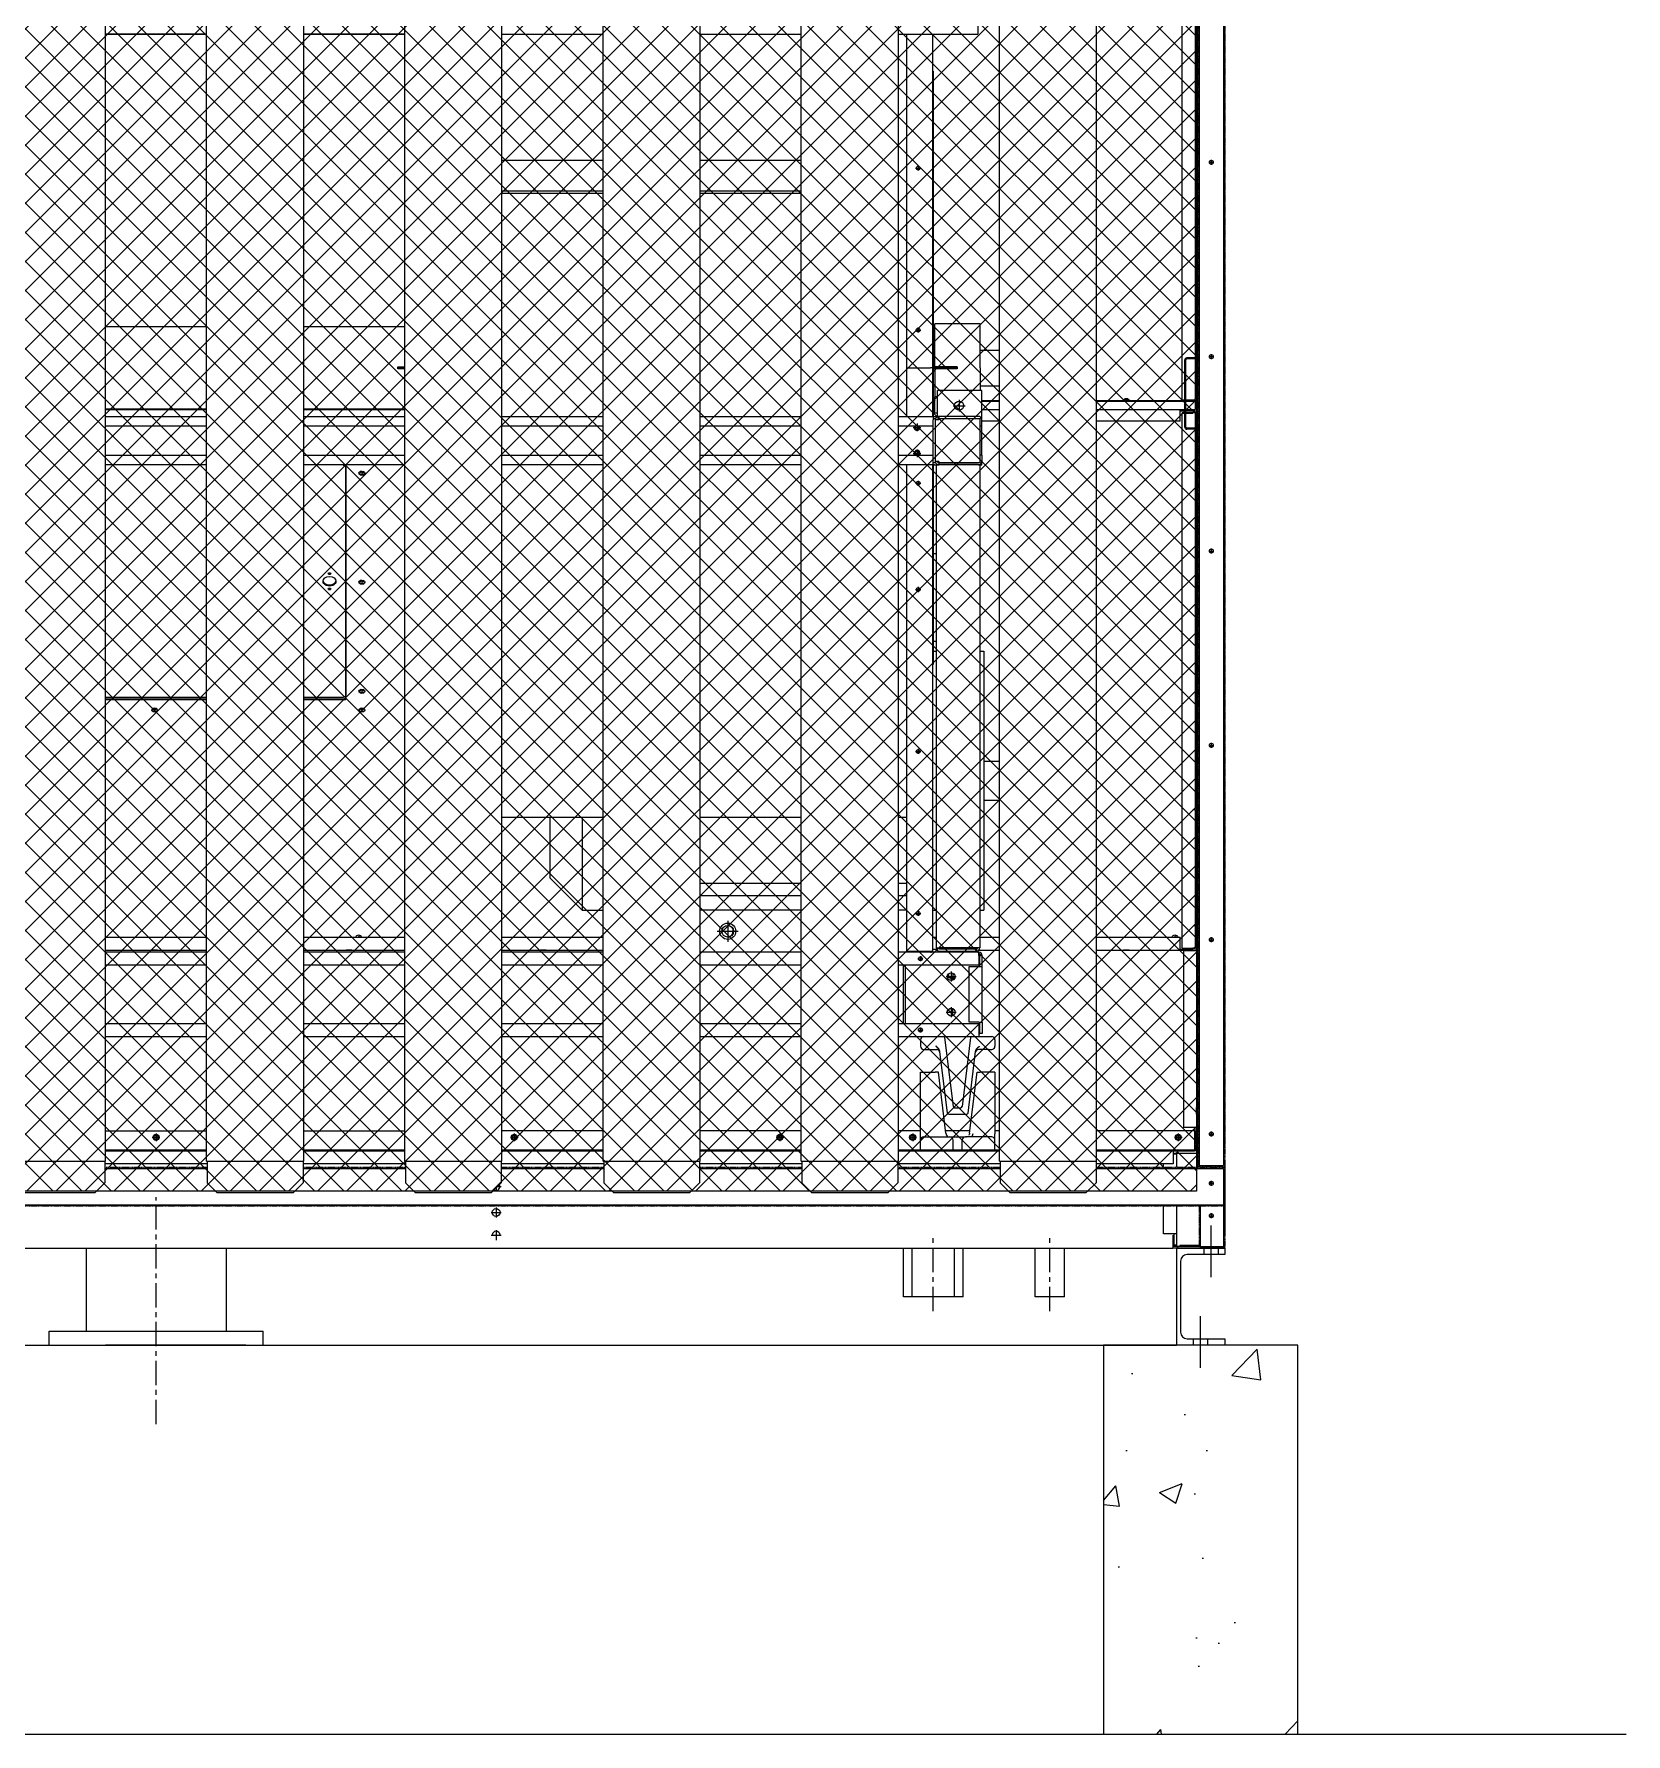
# Model space of a CAD drawing. Header units: millimetres. Extents: x -661384 to 33175, y -139129 to 24362.
# Drawn here: x 24593 to 27051, y 10400 to 13024 of the extents above; entities that cross this region are included whole.
import ezdxf

# ---------------------------------------------------------------- set-up
doc = ezdxf.new("R2010")
doc.units = ezdxf.units.MM
for name, pattern in [('CENTER', [2, 1.25, -0.25, 0.25, -0.25]), ('CENTERX2', [4, 2.5, -0.5, 0.5, -0.5]), ('HIDDEN', [0.375, 0.25, -0.125]), ('HIDDENX2', [0.75, 0.5, -0.25])]:
    doc.linetypes.add(name, pattern=pattern)
for name, color, linetype in [('center', 1, 'CENTER'), ('HIDD', 2, 'HIDDENX2'), ('냉각탑_기초', 23, 'Continuous')]:
    doc.layers.add(name, color=color, linetype=linetype)

# ---------------------------------------------------------------- blocks, each defined once
blk = doc.blocks.new('2')
at = {"lineweight": 5}
h = blk.add_hatch(dxfattribs=at)
h.set_pattern_fill('ANSI37', scale=10)
h.set_pattern_definition([(45, (-1343247.976, -477065.885), (-22.4506403, 22.4506403), []), (135, (-1343247.976, -477065.885), (-22.4506403, -22.4506403), [])])
h.paths.add_polyline_path([(23175.5, 13307.5), (23175.5, 11237.5), (26387.5, 11237.5), (26387.5, 13307.5)])
at = {"color": 7, "lineweight": 20, "ltscale": 0.280701}
for p, q in [((26389.5, 11304.6), (26389.5, 14346.4)), ((26431.5, 11304.6), (26431.5, 14346.4)), ((26365.3, 12458.1), (26365.3, 13219.4)), ((26385.3, 13220.9), (26385.3, 12523.5)), ((26387.9, 12742), (26387.9, 13119.6)), ((24703.5, 13023.5), (24859.5, 13023.5)), ((24859.5, 13023.2), (24703.5, 13023.2)), ((25009.5, 13023.5), (25165.5, 13023.5)), ((25165.5, 13023.2), (25009.5, 13023.2)), ((25315.5, 13023.5), (25471.5, 13023.5)), ((25621.5, 13023.5), (25777.5, 13023.5)), ((25927.5, 13023.5), (26050.3, 13023.5)), ((25940, 13023.5), (25940, 12433.3)), ((25980, 13023.5), (25980, 12508.1)), ((26050.3, 13038.5), (26050.3, 13023.5)), ((25980, 12966.1), (25981.2, 12966.1)), ((25981.2, 12966.1), (25981.2, 12964.5)), ((25981.2, 12964.5), (25981.2, 12509.7)), ((25471.5, 12828.1), (25315.5, 12828.1)), ((25777.5, 12828.1), (25621.5, 12828.1)), ((25954.1, 12816.5), (25961.9, 12816.5)), ((25958, 12820.4), (25958, 12812.6)), ((26406.6, 12825.5), (26414.4, 12825.5)), ((26410.5, 12829.4), (26410.5, 12821.6)), ((25315.5, 12781.3), (25471.5, 12781.3)), ((25621.5, 12781.3), (25777.5, 12781.3)), ((25315.5, 12778.1), (25471.5, 12778.1)), ((25621.5, 12778.1), (25777.5, 12778.1)), ((26387.5, 12647.4), (26387.5, 12740.4)), ((26389.5, 12740.4), (26387.5, 12740.4)), ((26389.5, 12647.4), (26387.5, 12647.4)), ((26387.9, 12561.9), (26387.9, 12645.8)), ((24859.5, 12571.6), (24703.5, 12571.6)), ((25165.5, 12571.6), (25009.5, 12571.6)), ((25958, 12570.4), (25958, 12562.6)), ((25983.7, 12509.7), (25983.7, 12576.3)), ((26053.7, 12576.3), (25983.7, 12576.3)), ((26053.7, 12508.1), (26053.7, 12576.3)), ((25954.1, 12566.5), (25961.9, 12566.5)), ((26387.9, 12525), (26387.9, 12561.9)), ((26387.9, 12561.9), (26389.5, 12561.9)), ((25981.2, 12535.6), (25983.7, 12535.6)), ((26053.7, 12535.6), (26083.5, 12535.6)), ((26369.5, 12416.6), (26369.5, 12520.4)), ((26371.1, 12416.6), (26371.1, 12520.4)), ((26386.4, 12523.5), (26372.6, 12523.5)), ((26386.4, 12521.9), (26372.6, 12521.9)), ((26385.3, 12521.9), (26385.3, 12460.5)), ((26387.9, 12414.7), (26387.9, 12522.3)), ((26406.6, 12525.5), (26414.4, 12525.5)), ((26410.5, 12529.4), (26410.5, 12521.6)), ((25155, 12509.7), (25165.5, 12509.7)), ((25155, 12506.5), (25155, 12509.7)), ((25155, 12508.1), (25165.5, 12508.1)), ((25165.5, 12508.1), (25155, 12508.1)), ((25165.5, 12506.5), (25155, 12506.5)), ((25940, 12508.1), (25977.2, 12508.1)), ((25980, 12508.1), (25977.2, 12508.1)), ((25980, 12508.1), (25980, 12433.3)), ((26018.4, 12509.7), (25981.2, 12509.7)), ((26018.4, 12508.1), (25981.2, 12508.1)), ((26018.4, 12506.5), (25981.2, 12506.5)), ((25981.2, 12506.5), (25981.2, 12433.3)), ((25983.7, 12506.5), (25983.7, 12463.3)), ((26018.4, 12509.7), (26018.4, 12506.5)), ((26053.7, 12508.1), (26053.7, 12473.3)), ((25981.2, 12480.6), (25983.7, 12480.6)), ((26056.2, 12473.3), (25987.7, 12473.3)), ((25987.7, 12432.9), (25987.7, 12473.3)), ((26053.7, 12480.6), (26083.5, 12480.6)), ((26056.2, 12428.1), (26056.2, 12473.3)), ((24859.5, 12444.6), (24703.5, 12444.6)), ((24859.5, 12443.4), (24703.5, 12443.4)), ((25165.5, 12444.6), (25009.5, 12444.6)), ((25165.5, 12443.4), (25009.5, 12443.4)), ((25981.2, 12458), (25983.7, 12458)), ((25981.2, 12456.6), (25983.7, 12456.6)), ((25983.7, 12443.4), (25981.2, 12443.4)), ((25987.7, 12463.3), (25983.7, 12463.3)), ((25983.7, 12438.3), (25983.7, 12463.3)), ((25987.7, 12438.3), (25983.7, 12438.3)), ((26012.1, 12449.8), (26030.3, 12449.8)), ((26021.2, 12458.9), (26021.2, 12440.7)), ((26056.2, 12458), (26083.5, 12458)), ((26056.2, 12456.6), (26083.5, 12456.6)), ((26083.5, 12443.4), (26056.2, 12443.4)), ((26233.5, 12458), (26369.5, 12458)), ((26233.5, 12456.6), (26369.5, 12456.6)), ((26369.5, 12443.4), (26233.5, 12443.4)), ((26362.2, 12425.9), (26362.2, 12442.6)), ((26362.2, 12442.6), (26369.5, 12442.6)), ((26369.5, 12441.5), (26362.2, 12441.5)), ((26369.5, 12458.1), (26365.3, 12458.1)), ((26365.3, 12439.3), (26369.5, 12439.3)), ((26365.3, 12439.3), (26365.3, 12438.2)), ((26365.3, 12438.2), (26369.5, 12438.2)), ((26365.3, 11826.1), (26365.3, 12438.2)), ((26381.8, 12458.1), (26371.1, 12458.1)), ((26371.1, 12458), (26385.3, 12458)), ((26371.1, 12456.6), (26385.3, 12456.6)), ((26385.3, 12443.4), (26371.1, 12443.4)), ((26371.1, 12442.6), (26382.2, 12442.6)), ((26382.2, 12441.5), (26371.1, 12441.5)), ((26371.1, 12439.3), (26382.2, 12439.3)), ((26371.1, 12438.2), (26382.2, 12438.2)), ((26382.2, 12443.4), (26382.2, 12442.6)), ((26382.2, 12441.5), (26382.2, 12442.6)), ((26383.3, 12458), (26383.3, 12458.3)), ((26383.7, 12440.4), (26383.7, 12443.4)), ((26385.3, 12458), (26385.3, 12460.5)), ((26385.3, 12456.6), (26385.3, 12458)), ((26385.3, 12456.6), (26385.3, 12444.5)), ((26385.3, 12440.4), (26385.3, 12444.5)), ((26385.3, 12440.4), (26385.3, 12415.1)), ((24703.5, 12433.3), (24859.5, 12433.3)), ((24859.5, 12418.3), (24703.5, 12418.3)), ((25009.5, 12433.3), (25165.5, 12433.3)), ((25165.5, 12418.3), (25009.5, 12418.3)), ((25315.5, 12433.3), (25471.5, 12433.3)), ((25471.5, 12418.3), (25315.5, 12418.3)), ((25621.5, 12433.3), (25777.5, 12433.3)), ((25777.5, 12418.3), (25621.5, 12418.3)), ((25927.5, 12433.3), (25981.3, 12433.3)), ((25981.3, 12418.3), (25927.5, 12418.3)), ((25950.4, 12416.2), (25962.1, 12416.2)), ((25956.2, 12422.1), (25956.2, 12410.4)), ((25981.3, 12433.3), (25983, 12433.3)), ((25981.3, 12433.3), (25981.3, 12428.1)), ((25981.3, 12430.1), (25984.5, 12430.1)), ((25981.3, 12373.3), (25981.3, 12428.1)), ((25983, 12433.3), (25987.7, 12433.3)), ((25984.5, 12361.5), (25984.5, 12430.1)), ((25989.7, 12428.1), (25984.5, 12428.1)), ((25987.7, 12433.3), (25989.2, 12433.3)), ((26051, 12433.3), (25989.7, 12433.3)), ((25989.7, 12433.3), (25989.7, 12428.1)), ((25989.7, 12430.1), (26053, 12430.1)), ((26053, 12430.1), (26053, 12361.5)), ((26056.2, 12418.3), (26053, 12418.3)), ((26056.2, 12373.3), (26056.2, 12428.1)), ((26083.5, 12425.9), (26056.2, 12425.9)), ((26362.2, 12425.9), (26233.5, 12425.9)), ((26386.4, 12415.1), (26372.6, 12415.1)), ((26386.4, 12413.5), (26372.6, 12413.5)), ((26385.3, 12413.5), (26385.3, 11828.3)), ((26387.9, 12412), (26387.9, 12412)), ((26387.9, 12412), (26387.9, 12375.1)), ((24703.5, 12373.3), (24859.5, 12373.3)), ((25009.5, 12373.3), (25165.5, 12373.3)), ((25315.5, 12373.3), (25471.5, 12373.3)), ((25621.5, 12373.3), (25777.5, 12373.3)), ((25927.5, 12373.3), (25981.3, 12373.3)), ((25950.4, 12376.2), (25962.1, 12376.2)), ((25956.2, 12382.1), (25956.2, 12370.4)), ((25981.3, 12358.3), (25981.3, 12373.3)), ((25984.5, 12361.5), (25981.3, 12361.5)), ((25989.7, 12363.5), (25984.5, 12363.5)), ((25989.7, 12363.5), (25989.7, 12358.3)), ((25989.7, 12361.5), (26051, 12361.5)), ((26053, 12361.5), (25989.7, 12361.5)), ((26056.2, 12373.3), (26053, 12373.3)), ((26056.2, 12373.3), (26056.2, 12363.5)), ((26056.2, 12358.3), (26056.2, 12363.5)), ((26387.9, 12312.7), (26387.9, 12375.1)), ((26387.9, 12375.1), (26389.5, 12375.1)), ((24859.5, 12358.3), (24703.5, 12358.3)), ((25165.5, 12358.3), (25009.5, 12358.3)), ((25070.8, 12358.3), (25070.8, 12357.2)), ((25074.3, 12358.3), (25074.3, 12002.7)), ((25074.3, 11996.3), (25074.3, 12358.3)), ((25471.5, 12358.3), (25315.5, 12358.3)), ((25777.5, 12358.3), (25621.5, 12358.3)), ((25981.3, 12358.3), (25927.5, 12358.3)), ((25940, 12358.3), (25940, 11607.7)), ((25958, 12334), (25958, 12326.2)), ((25980, 12358.3), (25980, 11608.9)), ((25981.2, 12358.3), (25981.5, 12358.3)), ((25981.2, 12358.3), (25981.2, 12255.3)), ((25983, 12358.3), (25981.3, 12358.3)), ((25981.5, 12358.3), (25983, 12358.3)), ((25983, 12358.3), (25987.7, 12358.3)), ((25983, 12358.3), (25983, 12358.3)), ((25983, 12358.3), (25986, 12358.3)), ((25986, 12358.3), (25986, 11612.8)), ((25987.7, 12358.3), (25987.7, 12358.7)), ((25989.7, 12358.3), (25987.7, 12358.3)), ((25987.7, 12358.3), (25989.2, 12358.3)), ((25989.2, 12358.3), (25989.7, 12358.3)), ((26051, 12358.3), (25989.7, 12358.3)), ((26056.2, 12358.3), (26051, 12358.3)), ((26051, 12358.3), (26056.2, 12358.3)), ((26053, 12358.3), (26053, 11612.8)), ((26056.2, 12358.3), (26053, 12358.3)), ((25954.1, 12330.1), (25961.9, 12330.1)), ((26387.5, 12218), (26387.5, 12311)), ((26389.5, 12311), (26387.5, 12311)), ((25981.2, 12255.3), (25981.2, 12050.1)), ((26410.5, 12229.4), (26410.5, 12221.6)), ((25986, 12221.1), (25981.2, 12221.1)), ((26389.5, 12218), (26387.5, 12218)), ((26387.9, 12085.7), (26387.9, 12216.4)), ((26406.6, 12225.5), (26414.4, 12225.5)), ((25954.1, 12166.1), (25961.9, 12166.1)), ((25958, 12170), (25958, 12162.2)), ((25981.2, 12086.1), (25986, 12086.1)), ((25981.2, 12071.1), (25986, 12071.1)), ((26053, 12071.1), (26059.5, 12071.1)), ((26059.5, 12071.1), (26059.5, 11671.1)), ((26387.5, 11985.7), (26387.5, 12085.7)), ((26389.5, 12085.7), (26387.5, 12085.7)), ((25980, 12050.1), (25981.2, 12050.1)), ((24859.5, 11999.2), (24703.5, 11999.2)), ((24703.5, 11997.4), (24859.5, 11997.4)), ((24703.5, 11996.3), (24859.5, 11996.3)), ((25070.8, 11999.2), (25009.5, 11999.2)), ((25009.5, 11997.4), (25074.3, 11997.4)), ((25009.5, 11996.3), (25074.3, 11996.3)), ((25070.8, 11999.2), (25070.8, 12000.3)), ((26389.5, 11985.7), (26387.5, 11985.7)), ((26387.9, 11445.9), (26387.9, 11985.7)), ((25954.1, 11916.1), (25961.9, 11916.1)), ((25958, 11920), (25958, 11912.2)), ((26406.6, 11925.5), (26414.4, 11925.5)), ((26410.5, 11929.4), (26410.5, 11921.6)), ((26059.5, 11901.1), (26083.5, 11901.1)), ((26059.5, 11841.1), (26083.5, 11841.1)), ((25315.5, 11814.6), (25471.5, 11814.6)), ((25389.5, 11814.6), (25389.5, 11721.1)), ((25439.5, 11814.6), (25439.5, 11671.1)), ((25621.5, 11814.6), (25777.5, 11814.6)), ((25927.5, 11814.6), (25940, 11814.6)), ((26365.3, 11612.6), (26365.3, 11826.4)), ((26383.7, 11826.4), (26383.7, 11826.4)), ((26385.3, 11826.4), (26385.3, 11828.3)), ((26385.3, 11826.4), (26385.3, 11612.6)), ((25389.5, 11721.1), (25439.5, 11671.1)), ((25777.5, 11712.4), (25621.5, 11712.4)), ((25940, 11712.4), (25927.5, 11712.4)), ((25777.5, 11693.1), (25621.5, 11693.1)), ((25940, 11693.1), (25927.5, 11693.1)), ((25439.5, 11671.1), (25471.5, 11671.1)), ((25777.5, 11671.1), (25621.5, 11671.1)), ((25664, 11654.9), (25664, 11622.4)), ((25940, 11671.1), (25927.5, 11671.1)), ((25954.1, 11666.1), (25961.9, 11666.1)), ((25958, 11670), (25958, 11662.2)), ((25980, 11671.1), (25986, 11671.1)), ((26053, 11671.1), (26059.5, 11671.1)), ((26389.5, 11654.3), (26389.5, 11654.3)), ((26389.5, 11654.3), (26389.5, 11654.3)), ((26389.5, 11654.3), (26389.5, 11654.3)), ((26389.5, 11654.3), (26389.5, 11654.3)), ((24703.5, 11629.5), (24859.5, 11629.5)), ((25009.5, 11629.5), (25165.5, 11629.5)), ((25315.5, 11629.5), (25471.5, 11629.5)), ((25647.8, 11638.6), (25680.3, 11638.6)), ((25980, 11629.5), (25986, 11629.5)), ((26053, 11629.5), (26083.5, 11629.5)), ((26233.5, 11629.5), (26362.2, 11629.5)), ((26362.2, 11609.5), (26362.2, 11629.5)), ((26385.5, 11649.5), (26385.3, 11649.5)), ((26385.5, 11646.1), (26385.5, 11649.5)), ((26385.5, 11646.1), (26387.5, 11646.1)), ((26385.5, 11646.1), (26385.5, 11614.5)), ((26387.5, 11646.1), (26387.5, 11609.1)), ((26389.5, 11646.1), (26389.5, 11646.1)), ((26389.5, 11646.1), (26389.5, 11646.1)), ((26406.6, 11625.5), (26414.4, 11625.5)), ((26410.5, 11629.4), (26410.5, 11621.6)), ((24703.5, 11609.5), (24859.5, 11609.5)), ((24859.5, 11606.1), (24703.5, 11606.1)), ((25009.5, 11609.5), (25165.5, 11609.5)), ((25165.5, 11606.1), (25009.5, 11606.1)), ((25315.5, 11609.5), (25471.5, 11609.5)), ((25471.5, 11606.1), (25315.5, 11606.1)), ((25777.5, 11606.1), (25621.5, 11606.1)), ((26051.8, 11606.1), (25927.5, 11606.1)), ((25940, 11607.7), (25977.2, 11607.7)), ((25940, 11607.7), (25940, 11606.1)), ((25977.2, 11606.1), (25940, 11606.1)), ((25961.4, 11600), (25961.4, 11592.2)), ((25977.2, 11607.7), (25980, 11607.7)), ((25979.4, 11607.2), (25979.7, 11607.1)), ((25986.6, 11610.6), (25980, 11610.6)), ((25980, 11608.9), (25980, 11607.7)), ((25986, 11612.8), (25990.7, 11612.8)), ((26048.3, 11612.8), (25990.7, 11612.8)), ((25990.7, 11611.3), (26048.3, 11611.3)), ((25990.7, 11608.1), (26048.3, 11608.1)), ((26024, 11608.1), (26024, 11606.1)), ((26053, 11612.8), (26048.3, 11612.8)), ((26048.3, 11608.1), (26048.3, 11611.3)), ((26051.7, 11609.5), (26083.5, 11609.5)), ((26051.8, 11601.4), (26051.8, 11606.1)), ((26051.8, 11601.4), (26056.5, 11601.4)), ((26051.8, 11601.4), (26051.8, 11586.1)), ((26053.3, 11584.1), (26053.3, 11601.4)), ((26056.5, 11498.1), (26056.5, 11601.4)), ((26233.5, 11609.5), (26382.2, 11609.5)), ((26362.2, 11611.1), (26382.2, 11611.1)), ((26382.2, 11609.5), (26362.2, 11609.5)), ((26365.3, 11612.6), (26382.2, 11612.6)), ((26365.3, 11612.6), (26382.2, 11612.6)), ((26367.5, 11609.1), (26367.5, 11335.9)), ((26367.5, 11609.1), (26384.1, 11609.1)), ((26382.2, 11612.6), (26382.2, 11611.1)), ((26382.2, 11611.1), (26382.2, 11609.5)), ((26382.2, 11609.5), (26382.2, 11609.5)), ((26383.7, 11612.6), (26383.7, 11612.6)), ((26384.1, 11609.1), (26387.5, 11609.1)), ((26385.5, 11614.5), (26385.3, 11614.5)), ((26385.3, 11612.6), (26385.3, 11612.6)), ((26385.5, 11609.1), (26385.5, 11614.5)), ((26387.5, 11609.1), (26387.5, 11313.9)), ((24859.5, 11586.1), (24703.5, 11586.1)), ((25165.5, 11586.1), (25009.5, 11586.1)), ((25471.5, 11586.1), (25315.5, 11586.1)), ((25777.5, 11586.1), (25621.5, 11586.1)), ((26051.8, 11586.1), (25927.5, 11586.1)), ((25934.8, 11586.1), (25934.8, 11496.1)), ((25938, 11586.1), (25938, 11496.1)), ((25957.5, 11596.1), (25965.3, 11596.1)), ((26005.2, 11566.7), (26005.2, 11573.2)), ((26009, 11576.4), (26009, 11560.8)), ((26012.1, 11566.7), (26012.1, 11573.8)), ((26036.5, 11498.1), (26036.5, 11584.1)), ((26036.5, 11584.1), (26051.8, 11584.1)), ((26051.8, 11584.1), (26056.5, 11584.1)), ((26001.2, 11568.6), (26016.8, 11568.6)), ((26014.7, 11566.7), (26005.2, 11566.7)), ((26007.8, 11565.9), (26007.8, 11566.7)), ((26007.8, 11565.9), (26014.4, 11565.9)), ((26011, 11565.3), (26011, 11563)), ((26009, 11521.4), (26009, 11505.8)), ((24703.5, 11496.1), (24859.5, 11496.1)), ((25009.5, 11496.1), (25165.5, 11496.1)), ((25315.5, 11496.1), (25471.5, 11496.1)), ((25621.5, 11496.1), (25777.5, 11496.1)), ((25927.5, 11496.1), (26051.8, 11496.1)), ((26001.2, 11513.6), (26016.8, 11513.6)), ((26011, 11519.3), (26011, 11508)), ((26051.8, 11498.1), (26036.5, 11498.1)), ((26051.8, 11498.1), (26056.5, 11498.1)), ((26051.8, 11496.1), (26051.8, 11476.1)), ((26053.3, 11480.8), (26053.3, 11498.1)), ((26056.5, 11498.1), (26056.5, 11480.8)), ((24703.5, 11476.1), (24859.5, 11476.1)), ((25009.5, 11476.1), (25165.5, 11476.1)), ((25315.5, 11476.1), (25471.5, 11476.1)), ((25621.5, 11476.1), (25777.5, 11476.1)), ((25927.5, 11476.1), (26051.8, 11476.1)), ((25957.5, 11486.1), (25965.3, 11486.1)), ((25961.4, 11490), (25961.4, 11482.2)), ((25961.5, 11471.1), (25961.5, 11461.1)), ((26012.3, 11367.9), (25999.2, 11474.4)), ((26038.8, 11474.4), (26025.7, 11367.9)), ((26051.8, 11480.8), (26053.3, 11480.8)), ((26051.8, 11476.1), (26066.5, 11476.1)), ((26056.5, 11480.8), (26053.3, 11480.8)), ((26066.5, 11476.1), (26071.5, 11476.1)), ((26076.5, 11471.1), (26076.5, 11461.1)), ((25966.5, 11456.1), (25971.5, 11456.1)), ((25971.5, 11456.1), (25986.6, 11456.1)), ((26003.1, 11357.9), (25991.4, 11453.1)), ((26034.9, 11357.9), (26046.6, 11453.1)), ((26066.5, 11456.1), (26051.4, 11456.1)), ((26066.5, 11456.1), (26071.5, 11456.1)), ((26389.5, 11445.9), (26387.9, 11445.9)), ((26388.5, 11445.9), (26388.5, 11409.5)), ((25961.5, 11301.1), (25961.5, 11421.1)), ((25961.5, 11421.1), (25966.5, 11421.1)), ((25966.5, 11421.1), (25984.2, 11421.1)), ((25989.2, 11421.1), (25984.2, 11421.1)), ((26000.8, 11326.7), (25989.2, 11421.1)), ((26037.2, 11326.7), (26048.8, 11421.1)), ((26048.8, 11421.1), (26053.8, 11421.1)), ((26076.5, 11421.1), (26053.8, 11421.1)), ((26076.5, 11421.1), (26076.5, 11326.1)), ((26388.5, 11409.5), (26387.5, 11409.5)), ((26387.5, 11403), (26387.7, 11402.5)), ((26387.7, 11409), (26387.7, 11402.5)), ((26388.5, 11404), (26387.7, 11402.5)), ((26388.5, 11404), (26388.5, 11409)), ((26388.5, 11404), (26389.2, 11402.5)), ((26389.2, 11409.1), (26389.2, 11402.5)), ((26389.5, 11403.1), (26389.2, 11402.5)), ((26014.3, 11366.1), (26023.7, 11366.1)), ((26387.5, 11366.1), (26387.7, 11366.5)), ((26387.7, 11356.5), (26387.7, 11366.5)), ((26388.5, 11365), (26387.7, 11366.5)), ((26388.5, 11365), (26389.2, 11366.5)), ((26388.5, 11365), (26388.5, 11358)), ((26389.2, 11356.5), (26389.2, 11366.5)), ((26389.5, 11366), (26389.2, 11366.5)), ((26005.1, 11356.1), (26033, 11356.1)), ((26387.5, 11335.9), (26367.5, 11335.9)), ((26385.5, 11330.5), (26385.5, 11335.9)), ((26387.5, 11357), (26387.7, 11356.5)), ((26388.5, 11358), (26387.7, 11356.5)), ((26388.5, 11358), (26389.2, 11356.5)), ((26389.5, 11357.1), (26389.2, 11356.5)), ((24703.5, 11330.5), (24859.5, 11330.5)), ((24775.7, 11320.5), (24787.4, 11320.5)), ((24781.5, 11326.4), (24781.5, 11314.7)), ((25009.5, 11330.5), (25165.5, 11330.5)), ((25309.5, 11330.5), (25309.5, 11330.5)), ((25309.5, 11330.5), (25309.5, 11330.5)), ((25471.5, 11330.5), (25315.5, 11330.5)), ((25328.7, 11320.5), (25340.4, 11320.5)), ((25334.5, 11326.4), (25334.5, 11314.7)), ((25777.5, 11330.5), (25621.5, 11330.5)), ((25738.7, 11320.5), (25750.4, 11320.5)), ((25744.5, 11326.4), (25744.5, 11314.7)), ((25961.5, 11330.5), (25927.5, 11330.5)), ((25943.7, 11320.5), (25955.4, 11320.5)), ((25949.5, 11326.4), (25949.5, 11314.7)), ((25966.5, 11321.1), (25971.5, 11321.1)), ((25971.5, 11321.1), (26007, 11321.1)), ((26037.7, 11330.5), (26000.4, 11330.5)), ((26000.8, 11326.7), (26001, 11325.5)), ((26007, 11321.1), (26031, 11321.1)), ((26012, 11301.1), (26012, 11316.1)), ((26026, 11301.1), (26026, 11316.1)), ((26071.5, 11321.1), (26031, 11321.1)), ((26032, 11321.1), (26032, 11321.1)), ((26035.3, 11322.3), (26035.3, 11322.3)), ((26037.2, 11326.7), (26037, 11325.5)), ((26042.2, 11326.1), (26040.9, 11321.1)), ((26083.5, 11330.5), (26076.5, 11330.5)), ((26076.5, 11316.1), (26076.5, 11326.1)), ((26076.5, 11301.1), (26076.5, 11316.1)), ((26384.5, 11330.5), (26233.5, 11330.5)), ((26353.7, 11320.5), (26365.4, 11320.5)), ((26359.5, 11326.4), (26359.5, 11314.7)), ((26385.5, 11330.5), (26384.5, 11330.5)), ((26384.5, 11330.5), (26384.5, 11299.5)), ((26384.5, 11310.5), (26385.5, 11310.5)), ((26385.5, 11330.5), (26385.5, 11313.9)), ((26387.5, 11313.9), (26385.5, 11313.9)), ((26385.5, 11313.9), (26385.5, 11310.5)), ((26406.6, 11325.5), (26414.4, 11325.5)), ((26410.5, 11329.4), (26410.5, 11321.6)), ((24703.5, 11301.1), (24859.5, 11301.1)), ((24703.5, 11299.5), (24859.5, 11299.5)), ((25009.5, 11301.1), (25165.5, 11301.1)), ((25009.5, 11299.5), (25165.5, 11299.5)), ((25315.5, 11301.1), (25471.5, 11301.1)), ((25315.5, 11299.5), (25471.5, 11299.5)), ((25621.5, 11301.1), (25777.5, 11301.1)), ((25621.5, 11299.5), (25777.5, 11299.5)), ((25927.5, 11301.1), (26083.5, 11301.1)), ((25927.5, 11299.5), (26083.5, 11299.5)), ((25927.5, 11299.5), (26083.5, 11299.5)), ((26233.5, 11301.1), (26384.5, 11301.1)), ((26233.5, 11299.5), (26384.5, 11299.5)), ((26351.8, 11299.5), (26351.8, 11294.3)), ((26351.8, 11296.3), (26353.3, 11296.3)), ((26356.5, 11294.3), (26351.8, 11294.3)), ((26351.8, 11294.3), (26351.8, 11279.5)), ((26353.3, 11294.3), (26353.3, 11296.3)), ((26353.3, 11296.3), (26356.5, 11296.3)), ((26356.5, 11296.3), (26356.5, 11294.4)), ((26356.5, 11294.3), (26356.5, 11274.5)), ((26357.2, 11296.3), (26361.7, 11296.3)), ((26357.4, 11297.3), (26358.8, 11296.3)), ((26391.5, 11299.5), (26361.7, 11299.5)), ((26361.7, 11296.3), (26391.5, 11296.3)), ((26361.7, 11295.4), (26361.7, 11296.3)), ((26391.5, 11295.4), (26361.7, 11295.4)), ((26385.5, 11309.5), (26384.5, 11309.5)), ((26385.5, 11299.5), (26385.5, 11309.5)), ((26385.5, 11295.4), (26385.5, 11296.3)), ((26387.5, 11299.5), (26387.5, 11306.1)), ((26387.5, 11295.4), (26387.5, 11296.3)), ((26389.5, 11304.6), (26389.5, 11299.5)), ((26389.5, 11296.3), (26389.5, 11295.4)), ((24860.5, 11279.5), (24702.5, 11279.5)), ((25166.5, 11279.5), (25008.5, 11279.5)), ((25472.5, 11279.5), (25314.5, 11279.5)), ((25778.5, 11279.5), (25620.5, 11279.5)), ((26084.5, 11279.5), (25926.5, 11279.5)), ((26351.8, 11279.5), (26232.5, 11279.5)), ((26336.5, 11274.5), (26336.5, 11279.5)), ((26431.5, 11276.3), (26431.5, 11172.7)), ((25306.5, 11242.5), (25306.5, 11236.7)), ((25308.5, 11244.5), (25314.3, 11244.5)), ((26406.6, 11249.5), (26414.4, 11249.5)), ((26407.9, 11248), (26411.1, 11252.5)), ((26410.5, 11253.4), (26410.5, 11245.6)), ((25306.5, 11212.3), (25306.5, 11196.7)), ((26336.5, 11171.5), (26336.5, 11214.5)), ((26356.5, 11214.5), (26356.5, 11154.7)), ((25298.7, 11204.5), (25314.3, 11204.5)), ((26406.6, 11199.5), (26414.4, 11199.5)), ((26410.5, 11203.4), (26410.5, 11195.6)), ((25298.7, 11169.5), (25314.3, 11169.5)), ((25306.5, 11177.3), (25306.5, 11161.7)), ((26356.5, 11171.5), (26336.5, 11171.5)), ((26351.3, 11169.5), (26351.3, 11154.7)), ((26351.3, 11154.7), (26351.3, 11149.5)), ((26351.3, 11154.7), (26353.3, 11154.7)), ((26351.3, 11152.7), (26356.5, 11152.7)), ((26353.3, 11152.7), (26353.3, 11171.5)), ((26356.5, 11154.2), (26353.3, 11154.2)), ((26356.5, 11154.6), (26356.5, 11152.7)), ((26357.2, 11152.7), (26361.7, 11152.7)), ((26357.4, 11151.8), (26358.8, 11152.7)), ((26391.5, 11153.6), (26361.7, 11153.6)), ((26361.7, 11153.6), (26361.7, 11152.7)), ((26361.7, 11153.6), (26391.5, 11153.6)), ((26361.7, 11152.7), (26391.5, 11152.7)), ((26387.5, 11152.9), (26384.1, 11152.9)), ((26385.5, 11152.7), (26385.5, 11152.9)), ((26387.5, 11153.6), (26387.5, 11152.7)), ((26389.5, 11153.6), (26389.5, 11152.9)), ((26389.5, 11152.9), (26389.5, 11152.9)), ((26361.7, 11149.5), (26351.3, 11149.5)), ((26426.3, 11149.5), (26361.7, 11149.5))]:
    blk.add_line(p, q, dxfattribs=at)
at = {"lineweight": 20}
for p, q in [((26387.5, 13307.5), (26387.5, 11237.5)), ((24703.5, 11283.5), (24703.5, 13266.5)), ((24859.5, 11283.5), (24859.5, 13266.5)), ((25009.5, 11283.5), (25009.5, 13266.5)), ((25165.5, 11283.5), (25165.5, 13266.5)), ((25315.5, 11283.5), (25315.5, 13266.5)), ((25471.5, 11283.5), (25471.5, 13266.5)), ((25621.5, 11283.5), (25621.5, 13266.5)), ((25777.5, 11283.5), (25777.5, 13266.5)), ((25927.5, 11283.5), (25927.5, 13266.5)), ((26083.5, 11283.5), (26083.5, 13266.5)), ((26233.5, 11283.5), (26233.5, 13266.5)), ((26389.5, 11274.5), (26389.5, 13269.5)), ((24553.5, 11283.5), (24703.5, 11283.5)), ((24702.5, 11283.5), (24702.5, 11250.5)), ((24859.5, 11283.5), (25009.5, 11283.5)), ((24860.5, 11283.5), (24860.5, 11250.5)), ((25008.5, 11283.5), (25008.5, 11250.5)), ((25165.5, 11283.5), (25315.5, 11283.5)), ((25166.5, 11283.5), (25166.5, 11250.5)), ((25314.5, 11283.5), (25314.5, 11250.5)), ((25471.5, 11283.5), (25621.5, 11283.5)), ((25472.5, 11283.5), (25472.5, 11250.5)), ((25620.5, 11283.5), (25620.5, 11250.5)), ((25777.5, 11283.5), (25927.5, 11283.5)), ((25778.5, 11283.5), (25778.5, 11250.5)), ((25926.5, 11283.5), (25926.5, 11250.5)), ((26083.5, 11283.5), (26233.5, 11283.5)), ((26084.5, 11283.5), (26084.5, 11250.5)), ((26232.5, 11283.5), (26232.5, 11250.5)), ((26387.5, 11237.5), (23175.5, 11237.5)), ((24569.5, 11235.5), (24687.5, 11235.5)), ((24702.5, 11250.5), (24687.5, 11235.5)), ((24860.5, 11250.5), (24875.5, 11235.5)), ((24875.5, 11235.5), (24993.5, 11235.5)), ((25008.5, 11250.5), (24993.5, 11235.5)), ((25166.5, 11250.5), (25181.5, 11235.5)), ((25181.5, 11235.5), (25299.5, 11235.5)), ((25314.5, 11250.5), (25299.5, 11235.5)), ((25472.5, 11250.5), (25487.5, 11235.5)), ((25487.5, 11235.5), (25605.5, 11235.5)), ((25620.5, 11250.5), (25605.5, 11235.5)), ((25778.5, 11250.5), (25793.5, 11235.5)), ((25793.5, 11235.5), (25911.5, 11235.5)), ((25926.5, 11250.5), (25911.5, 11235.5)), ((26084.5, 11250.5), (26099.5, 11235.5)), ((26099.5, 11235.5), (26217.5, 11235.5)), ((26232.5, 11250.5), (26217.5, 11235.5))]:
    blk.add_line(p, q, dxfattribs=at)
at = {"color": 1, "linetype": 'CENTERX2', "ltscale": 50}
for p, q in [((26410.5, 11104.5), (26410.5, 11184.5)), ((26394, 10964.5), (26394, 11044.5))]:
    blk.add_line(p, q, dxfattribs=at)
at = {"lineweight": 5}
for p, q in [((23206.5, 11149.5), (26351.3, 11149.5)), ((25935.3, 11074.5), (25935.3, 11149.5)), ((25948.8, 11074.5), (25948.8, 11149.5)), ((26013.8, 11074.5), (26013.8, 11149.5)), ((26027.3, 11074.5), (26027.3, 11149.5)), ((26138.8, 11074.5), (26138.8, 11149.5)), ((26183.8, 11074.5), (26183.8, 11149.5)), ((23206.5, 10999.5), (26356.5, 10999.5))]:
    blk.add_line(p, q, dxfattribs=at)
at = {"color": 7, "lineweight": 20}
for p, q in [((24673.6, 11149.5), (24673.6, 11021.5)), ((24889.9, 11149.5), (24889.9, 11021.5)), ((26027.3, 11074.5), (25935.3, 11074.5)), ((26183.8, 11074.5), (26138.8, 11074.5)), ((24616.8, 11021.5), (24946.8, 11021.5)), ((24616.8, 10999.5), (24616.8, 11021.5)), ((24946.8, 10999.5), (24946.8, 11021.5)), ((24616.8, 10999.5), (24946.8, 10999.5)), ((24919.9, 10999.5), (24703.6, 10999.5))]:
    blk.add_line(p, q, dxfattribs=at)
at = {"color": 7, "lineweight": 25, "ltscale": 0.125}
for p, q in [((26356.5, 11149.5), (26431.5, 11149.5)), ((26431.5, 10999.5), (26356.5, 10999.5))]:
    blk.add_line(p, q, dxfattribs=at)
at = {"ltscale": 25}
blk.add_line((26356.5, 11149.5), (26356.5, 10999.5), dxfattribs=at)
at = {"color": 7, "lineweight": 25, "ltscale": 0.091667}
blk.add_line((26363, 11129.5), (26363, 11019.5), dxfattribs=at)
at = {"color": 7, "lineweight": 25, "ltscale": 0.05125}
for p, q in [((26431.5, 11139.5), (26373, 11139.5)), ((26373, 11009.5), (26431.5, 11009.5))]:
    blk.add_line(p, q, dxfattribs=at)
for p, q in [((26399.5, 11139.5), (26399.5, 11149.5)), ((26421.5, 11139.5), (26421.5, 11149.5)), ((26383, 10999.5), (26383, 11009.5)), ((26405, 10999.5), (26405, 11009.5))]:
    blk.add_line(p, q)
at = {"color": 7, "lineweight": 25, "ltscale": 0.008333}
blk.add_line((26431.5, 11149.5), (26431.5, 11139.5), dxfattribs=at)
at = {"color": 7, "lineweight": 15, "ltscale": 0.0625}
blk.add_line((26431.5, 11009.5), (26431.5, 10999.5), dxfattribs=at)
at = {"color": 7, "lineweight": 20, "ltscale": 0.280701}
for centre, radius in [((25958, 12816.5), 3), ((26410.5, 12825.5), 3), ((25958, 12566.5), 3), ((26410.5, 12525.5), 3), ((26021.2, 12449.8), 7), ((25958, 12330.1), 3), ((26410.5, 12225.5), 3), ((25958, 12166.1), 3), ((25958, 11916.1), 3), ((26410.5, 11925.5), 3), ((25664, 11638.6), 12.5), ((25958, 11666.1), 3), ((25664, 11638.6), 9), ((26410.5, 11625.5), 3), ((25961.4, 11596.1), 3), ((26009, 11568.6), 6), ((26009, 11513.6), 6), ((25961.4, 11486.1), 3), ((24781.5, 11320.5), 4.5), ((24781.5, 11320.5), 3), ((25334.5, 11320.5), 4.5), ((25334.5, 11320.5), 3), ((25744.5, 11320.5), 4.5), ((25744.5, 11320.5), 3), ((25949.5, 11320.5), 4.5), ((25949.5, 11320.5), 3), ((26359.5, 11320.5), 4.5), ((26359.5, 11320.5), 3), ((26410.5, 11325.5), 3), ((26410.5, 11249.5), 3), ((25306.5, 11204.5), 6), ((26410.5, 11199.5), 3)]:
    blk.add_circle(centre, radius, dxfattribs=at)
at = {"color": 7, "lineweight": 20}
for centre in [(26410.5, 12825.5), (26410.5, 12525.5), (26410.5, 12225.5), (26410.5, 11925.5), (26410.5, 11625.5), (26410.5, 11325.5), (26410.5, 11249.5), (26410.5, 11199.5)]:
    blk.add_circle(centre, 3, dxfattribs=at)
at = {"color": 7, "lineweight": 20, "ltscale": 0.280701}
for centre, radius, start, end in [((25985.2, 13028.7), 5.2, 269.7849, 270), ((26049.8, 13028.7), 5.2, 270, 270.214), ((26392.6, 12978.6), 3.1, 180, 180.5315), ((26391, 12740.4), 3.5, 115.3741, 180), ((26391, 12647.4), 3.5, 180, 244.6259), ((26372.6, 12520.4), 3.1, 90, 180), ((26372.6, 12520.4), 1.5, 90, 180), ((26386.4, 12525), 1.5, 270, 0), ((26386.4, 12525), 3.1, 270, 0), ((25981.2, 12510.9), 1.2, 180, 270), ((25981.2, 12510.9), 2.8, 244.624, 270), ((25981.2, 12505.3), 2.8, 90, 115.376), ((25981.2, 12505.3), 1.2, 90, 180), ((25956.2, 12416.2), 4.5, 152.1808, 27.8192), ((25956.2, 12416.2), 4.5, 152.1815, 27.8185), ((25956.2, 12416.2), 3, 135.5708, 44.4292), ((25989.7, 12428.1), 5.2, 90, 180), ((25989.7, 12428.1), 2, 90, 180), ((26051, 12428.1), 5.2, 0, 90), ((26372.6, 12416.6), 3.1, 180, 270), ((26372.6, 12416.6), 1.5, 180, 270), ((26386.4, 12412), 3.1, 0, 90), ((26386.4, 12412), 1.5, 0, 90), ((25956.2, 12376.2), 4.5, 319.8772, 220.1227), ((25956.2, 12376.2), 4.5, 319.8764, 220.1235), ((25956.2, 12376.2), 3, 284.8411, 255.1589), ((25989.7, 12363.5), 5.2, 180, 270), ((25989.7, 12363.5), 2, 180, 270), ((26051, 12363.5), 5.2, 270, 0), ((26391, 12311), 3.5, 115.3741, 180), ((26391, 12218), 3.5, 180, 244.6259), ((26392.6, 12008.4), 3.1, 179.4684, 180), ((25096.5, 11628.5), 3, 62.3709, 159.7606), ((26356.5, 11628.5), 3, 62.3709, 159.7606), ((25977.2, 11608.9), 2.8, 270, 334.6203), ((25973.7, 11609), 6.36, 342.8204, 348.4673), ((25990.7, 11612.8), 4.7, 180, 270), ((25990.7, 11612.8), 1.5, 180, 270), ((26048.3, 11612.8), 4.7, 270, 0), ((26048.3, 11612.8), 1.5, 270, 0), ((26051.8, 11601.4), 4.7, 0, 90), ((26051.8, 11601.4), 1.5, 0, 90), ((26010.4, 11565.3), 0.6, 0, 90), ((25165.7, 11480.8), 4.7, 269.7193, 270), ((25966.5, 11471.1), 5, 90, 180), ((25966.2, 11480.8), 4.7, 269.7229, 270), ((25997.2, 11474.1), 2, 7, 90), ((26040.8, 11474.1), 2, 90, 173), ((26051.8, 11480.8), 1.5, 270, 0), ((26071.5, 11471.1), 5, 0, 90), ((25966.5, 11461.1), 5, 180, 270), ((25986.6, 11451.1), 5, 7, 90), ((26051.4, 11451.1), 5, 90, 173), ((26071.5, 11461.1), 5, 270, 0), ((26014.3, 11368.1), 2, 187, 270), ((26023.7, 11368.1), 2, 270, 353), ((26005.1, 11358.1), 2, 187, 270), ((26033, 11358.1), 2, 270, 353), ((25966.5, 11316.1), 5, 90, 180), ((26005.9, 11326.1), 5, 187.0004, 269.8075), ((26005.9, 11326.1), 4.97, 189.5501, 207.8016), ((26006, 11326.1), 5.08, 198.4501, 207.4918), ((26007, 11316.1), 5, 360, 90), ((26031, 11316.1), 5, 90, 180), ((26032.1, 11326.3), 5.19, 270.3847, 273.9534), ((26032.1, 11326.1), 4.97, 332.1921, 350.4624), ((26071.5, 11316.1), 5, 0, 90), ((26410.5, 11326.5), 3, 189.6002, 350.4148), ((26361.7, 11294.3), 5.2, 90, 180), ((25306.5, 11244.5), 6, 238.6261, 31.3739), ((25306.5, 11169.5), 6, 0, 180), ((26361.7, 11154.7), 5.2, 180, 270), ((26392.9, 11152.9), 3.4, 180, 183.3723), ((26390.5, 11152.9), 0.955, 180.0657, 192.1536), ((26392.9, 11152.9), 3.4, 269.0724, 270)]:
    blk.add_arc(centre, radius, start, end, dxfattribs=at)
at = {"color": 7, "lineweight": 25}
for centre, start, end in [((26373, 11129.5), 90, 180), ((26373, 11019.5), 180, 270)]:
    blk.add_arc(centre, 10, start, end, dxfattribs=at)
at = {"color": 7, "lineweight": 20, "ltscale": 0.280701, "extrusion": (0, 0, -1)}
for centre, major_axis, ratio, start_param, end_param in [((25979.3, 12457.8), (4.5, 0), 0.681998, 5.162778, 6.14107), ((25979.3, 12456.3), (4.5, 0), 0.681998, 5.162778, 5.708154), ((26279.3, 12457.8), (-4.5, 0), 0.681998, 0.067303, 1.570796), ((26279.3, 12456.3), (-4.5, 0), 0.681998, 0.575031, 1.570796), ((26279.3, 12457.8), (4.5, 0), 0.681998, 4.712389, 6.215882), ((26279.3, 12456.3), (4.5, 0), 0.681998, 4.712389, 5.708154), ((26381.8, 12460.5), (3.5, 0), 0.681998, 6.283185, 7.853982), ((26382.2, 12440.4), (3.1, 0), 0.681998, 0, 1.570796), ((26382.2, 12440.4), (1.5, 0), 0.681998, 0, 1.570796), ((25070.8, 12359.6), (3.5, 0), 0.681998, 0.579907, 1.570796), ((25099.3, 12345.6), (4.5, 0), 0.731354, 3.141564, 4.212389), ((25099.3, 12346.7), (4.5, 0), 0.731354, 0.166549, 2.975043), ((25099.3, 12345.6), (4.5, 0), 0.731354, 6.283156, 9.424749), ((25099.3, 12348), (3, 0), 0.731354, 2.641593, 3.141564), ((25099.3, 12348), (3, 0), 0.731354, 0.000984, 2.641593), ((25099.3, 12349.4), (3, 0), 0.731354, 0.536691, 2.604902), ((25099.3, 12345.6), (4.5, 0), 0.731354, 4.212389, 6.283156), ((25049.3, 12178.8), (10, 0), 0.731354, 3.141593, 6.283185), ((25049.3, 12180.1), (10, 0), 0.731354, 0.093387, 3.048205), ((25049.3, 12178.8), (10, 0), 0.731354, 0, 3.141593), ((25049.3, 12190.6), (2, 0), 0.731354, 3.141593, 6.283185), ((25049.3, 12190.6), (2, 0), 0.731354, 0, 3.141593), ((25049.3, 12192), (2, 0), 0.731354, 0.485056, 2.656537), ((25099.3, 12177.4), (4.5, 0), 0.731354, 3.141564, 4.212389), ((25099.3, 12178.4), (4.5, 0), 0.731354, 0.166549, 2.975043), ((25099.3, 12177.4), (4.5, 0), 0.731354, 6.283156, 9.424749), ((25099.3, 12179.8), (3, 0), 0.731354, 0.000984, 3.141564), ((25099.3, 12181.2), (3, 0), 0.731354, 0.536691, 2.604902), ((25099.3, 12177.4), (4.5, 0), 0.731354, 4.212389, 6.283156), ((25049.3, 12166.9), (2, 0), 0.731354, 3.141593, 6.283185), ((25049.3, 12166.9), (2, 0), 0.731354, 0, 3.141593), ((25049.3, 12168.3), (2, 0), 0.731354, 0.485056, 2.656537), ((25070.8, 12002.7), (3.5, 0), 0.681998, 6.283185, 7.853982), ((25099.3, 12009.1), (4.5, 0), 0.731354, 3.141564, 4.212389), ((25099.3, 12010.2), (4.5, 0), 0.731354, 0.166549, 2.975043), ((25099.3, 12009.1), (4.5, 0), 0.731354, 6.283156, 9.424749), ((25099.3, 12011.6), (3, 0), 0.731354, 0.000984, 3.141564), ((25099.3, 12013), (3, 0), 0.731354, 0.536691, 2.604902), ((25099.3, 12009.1), (4.5, 0), 0.731354, 4.212389, 6.283156), ((24779.3, 11979.9), (4.5, 0), 0.731354, 3.141564, 4.212389), ((24779.3, 11981), (4.5, 0), 0.731354, 0.166549, 2.975043), ((24779.3, 11979.9), (4.5, 0), 0.731354, 6.283156, 9.424749), ((24779.3, 11982.3), (3, 0), 0.731354, 1.070796, 3.141564), ((24779.3, 11983.7), (3, 0), 0.731354, 1.070796, 2.604902), ((24779.3, 11979.9), (4.5, 0), 0.731354, 4.212389, 6.283156), ((24779.3, 11983.7), (3, 0), 0.731354, 0.536691, 1.070796), ((24779.3, 11982.3), (3, 0), 0.731354, 0.000984, 1.070796), ((25099.3, 11979.9), (4.5, 0), 0.731354, 3.141564, 4.212389), ((25099.3, 11981), (4.5, 0), 0.731354, 0.166549, 2.975043), ((25099.3, 11979.9), (4.5, 0), 0.731354, 6.283156, 9.424749), ((25099.3, 11982.3), (3, 0), 0.731354, 0.000984, 3.141564), ((25099.3, 11983.7), (3, 0), 0.731354, 0.536691, 2.604902), ((25099.3, 11979.9), (4.5, 0), 0.731354, 4.212389, 6.283156), ((26382.2, 11828.3), (3.1, 0), 0.681998, 0, 1.570796), ((26382.2, 11826.4), (3.1, 0), 0.000436, 5.208009, 6.283185), ((25960, 11663.3), (-3, 0), 0.866065, 0.009602, 1.901372), ((25960, 11662.5), (-3, 0), 0.866065, 0.304805, 1.831651), ((25094.3, 11628.5), (-4.5, 0), 1, 0.228118, 2.913474), ((26354.3, 11628.5), (-4.5, 0), 1, 0.228118, 2.913474), ((24779.3, 11609.5), (4.5, 0), 0.000436, 3.141622, 6.283214), ((24779.3, 11609.5), (4.5, 0), 0.000436, 2.070796, 3.141622), ((24779.3, 11609.5), (4.5, 0), 0.000436, 0.000029, 2.070796), ((25079.3, 11609.5), (4.5, 0), 0.000436, 3.141622, 6.283214), ((25079.3, 11609.5), (4.5, 0), 0.000436, 2.070796, 3.141622), ((25079.3, 11609.5), (4.5, 0), 0.000436, 0.000029, 2.070796), ((25379.3, 11609.5), (4.5, 0), 0.000436, 3.141622, 6.283214), ((25379.3, 11609.5), (4.5, 0), 0.000436, 2.070796, 3.141622), ((25379.3, 11609.5), (4.5, 0), 0.000436, 0.000029, 2.070796), ((25977.2, 11607.7), (2.8, 0), 0.499932, 0.448652, 1.029298), ((26279.3, 11609.5), (4.5, 0), 0.000436, 0.000029, 3.141622), ((26279.3, 11609.5), (4.5, 0), 0.000436, 3.141622, 5.212389), ((26279.3, 11609.5), (4.5, 0), 0.000436, 5.212389, 6.283214), ((26382.2, 11612.6), (-3.1, 0), 0.000436, 3.141593, 4.712389), ((26382.2, 11612.6), (-1.5, 0), 0.000436, 3.141593, 4.712389), ((26382.2, 11612.6), (3.1, 0), 0.000436, 4.712389, 6.283185), ((26382.2, 11612.6), (1.5, 0), 0.000436, 4.712389, 6.283185), ((26386.7, 11448.7), (1.2, 0), 0.087156, 5.442115, 6.283185), ((26386.7, 11409.2), (-2.8, 0), 0.087156, 3.141593, 4.422637), ((26384.1, 11306.1), (-3.4, 0), 0.999978, 1.995186, 3.141593)]:
    blk.add_ellipse(centre, major_axis=major_axis, ratio=ratio, start_param=start_param, end_param=end_param, dxfattribs=at)
at = {"color": 7, "lineweight": 20, "ltscale": 0.280701}
for points, knots in [([(25664, 11647.6), (25664.9, 11647.6), (25665.7, 11647.4), (25666.5, 11647.2), (25668, 11646.5), (25669.4, 11645.5), (25670, 11644.9), (25671, 11643.6), (25671.7, 11642.1), (25671.9, 11641.4), (25672.1, 11640.4), (25672.2, 11639.3), (25672.2, 11639.1), (25672.2, 11638.9), (25672.1, 11638.6)], [0, 0, 0, 0, 0, 0, 5.917955, 5.917955, 5.917955, 11.759022, 11.759022, 11.759022, 17.51113, 17.51113, 17.51113, 19.269457, 19.269457, 19.269457, 19.269457, 19.269457, 19.269457]), ([(25664, 11629.6), (25664.9, 11629.7), (25665.7, 11629.8), (25666.5, 11630.1), (25668, 11630.7), (25669.4, 11631.8), (25670, 11632.3), (25671, 11633.6), (25671.7, 11635.1), (25671.9, 11635.8), (25672.1, 11636.9), (25672.2, 11637.9), (25672.2, 11638.1), (25672.2, 11638.4), (25672.1, 11638.6)], [0, 0, 0, 0, 0, 0, 5.917898, 5.917898, 5.917898, 11.759009, 11.759009, 11.759009, 17.511215, 17.511215, 17.511215, 19.269546, 19.269546, 19.269546, 19.269546, 19.269546, 19.269546]), ([(25991.4, 11453.1), (25991.3, 11453.4), (25991.3, 11453.7), (25991.2, 11454.1), (25991, 11454.8), (25990.7, 11455.4), (25990.5, 11455.7), (25990.1, 11456.4), (25989.7, 11457), (25989.5, 11457.3), (25989, 11457.9), (25988.4, 11458.5), (25988.1, 11458.8), (25987.5, 11459.4), (25986.8, 11459.9), (25986.5, 11460.2), (25986, 11460.6), (25985.6, 11460.9), (25985.5, 11461), (25985.4, 11461), (25985.4, 11461.1)], [0, 0, 0, 0, 0, 0, 2.255203, 2.255203, 2.255203, 4.814439, 4.814439, 4.814439, 7.821689, 7.821689, 7.821689, 11.45238, 11.45238, 11.45238, 15.709201, 15.709201, 15.709201, 16.735664, 16.735664, 16.735664, 16.735664, 16.735664, 16.735664]), ([(26046.6, 11453.1), (26046.7, 11453.4), (26046.7, 11453.7), (26046.8, 11454.1), (26047, 11454.8), (26047.3, 11455.4), (26047.5, 11455.7), (26047.9, 11456.4), (26048.3, 11457), (26048.5, 11457.3), (26049.1, 11457.9), (26049.6, 11458.5), (26049.9, 11458.8), (26050.6, 11459.4), (26051.2, 11459.9), (26051.6, 11460.2), (26052, 11460.6), (26052.4, 11460.9), (26052.5, 11461), (26052.6, 11461), (26052.7, 11461.1)], [0, 0, 0, 0, 0, 0, 2.255207, 2.255207, 2.255207, 4.814432, 4.814432, 4.814432, 7.821683, 7.821683, 7.821683, 11.452376, 11.452376, 11.452376, 15.709177, 15.709177, 15.709177, 16.735649, 16.735649, 16.735649, 16.735649, 16.735649, 16.735649])]:
    blk.add_open_spline(points, degree=5, knots=knots, dxfattribs=at)
for points in [[(26357.2, 11296.3), (26356.9, 11295.9), (26356.7, 11295.5), (26356.6, 11295.1), (26356.5, 11294.7), (26356.5, 11294.3)], [(26357.2, 11152.7), (26356.9, 11153.1), (26356.7, 11153.5), (26356.6, 11153.9), (26356.5, 11154.3), (26356.5, 11154.7)]]:
    blk.add_open_spline(points, degree=5, dxfattribs=at)
at = {"layer": 'center', "lineweight": 20}
for p, q in [((26389.5, 14349.5), (26389.5, 11274.7)), ((26431.5, 14349.5), (26431.5, 11149.5)), ((24702.5, 11274.5), (24860.5, 11274.5)), ((25008.5, 11274.5), (25166.5, 11274.5)), ((25314.5, 11274.5), (25472.5, 11274.5)), ((25620.5, 11274.5), (25778.5, 11274.5)), ((25926.5, 11274.5), (26084.5, 11274.5)), ((26232.5, 11274.5), (26431.5, 11274.5)), ((26431.5, 11274.7), (26389.5, 11274.7)), ((23131.5, 11214.5), (26431.5, 11214.5)), ((26391.5, 11214.5), (26391.5, 11149.5)), ((26431.5, 11149.5), (26391.5, 11149.5))]:
    blk.add_line(p, q, dxfattribs=at)
at = {"layer": 'center', "lineweight": 20, "ltscale": 30}
for p, q in [((24781.9, 10878), (24781.9, 11228.2)), ((25981.3, 11052.4), (25981.3, 11165.7)), ((26161.3, 11052.4), (26161.3, 11165.7))]:
    blk.add_line(p, q, dxfattribs=at)
at = {"layer": 'HIDD', "linetype": 'HIDDEN', "lineweight": 20}
for p, q in [((26391.5, 13307.7), (26391.5, 11276.7)), ((26429.5, 13307.7), (26429.5, 11276.7)), ((24702.5, 11272.5), (24860.5, 11272.5)), ((25008.5, 11272.5), (25166.5, 11272.5)), ((25314.5, 11272.5), (25472.5, 11272.5)), ((25620.5, 11272.5), (25778.5, 11272.5)), ((25926.5, 11272.5), (26084.5, 11272.5)), ((26232.5, 11272.5), (26429.5, 11272.5)), ((26429.5, 11276.7), (26391.5, 11276.7)), ((26429.5, 11272.5), (26429.5, 11149.5)), ((23133.5, 11216.5), (26431.5, 11216.5)), ((26393.5, 11214.5), (26393.5, 11151.5)), ((26431.5, 11151.5), (26393.5, 11151.5))]:
    blk.add_line(p, q, dxfattribs=at)

msp = doc.modelspace()

# ---------------------------------------------------------------- hatches: boundary and pattern name
at = {"layer": '냉각탑_기초', "lineweight": 20, "ltscale": 30}
h = msp.add_hatch(dxfattribs=at)
h.set_pattern_fill('AR-CONC', color=256, scale=50, style=0)
h.set_pattern_definition([(50, (9485.48, -5541.8), (358.63, -31.376), [37.5, -412.5]), (355, (9485.5, -5541.8), (-69.3757, 376.096), [30, -330]), (100.4514, (9515.37, -5544.42), (289.2547, 344.72), [31.87, -350.571]), (46.1842, (9485.5, -5441.8), (533.6205, -82.7595), [56.25, -618.75]), (96.6356, (9529.95, -5448.7), (467.331, 487.059), [47.805, -525.856]), (351.1842, (9485.5, -5441.8), (467.331, 487.059), [45, -495]), (21, (9535.48, -5466.8), (298.4535, -201.3094), [37.5, -412.5]), (326, (9535.5, -5466.8), (121.6577, 362.575), [30, -330]), (71.4514, (9560.35, -5483.6), (420.1113, 161.265), [31.87, -350.571]), (37.5, (9485.48, -5541.81), (6.0799, 166.4469), [0, -326, 0, -335, 0, -331.25]), (7.5, (9485.48, -5541.81), (131.5348, 197.2059), [0, -191, 0, -318.5, 0, -126.25]), (327.5, (9373.98, -5541.81), (266.9112, -11.2774), [0, -125, 0, -390, 0, -517.5]), (317.5, (9323.98, -5541.8), (291.593, 50.0525), [0, -162.5, 0, -259, 0, -367.5])])
h.paths.add_polyline_path([(26244, 10999.5), (26544, 10999.5), (26544, 10399.5), (26244, 10399.5)])

# ---------------------------------------------------------------- linework, layer by layer
msp.add_line((22606.9, 10399.5), (27050.6, 10399.5), dxfattribs=at)
msp.add_lwpolyline([(26544, 10399.5), (26544, 10999.5), (26244, 10999.5), (26244, 10399.5)], dxfattribs=at)

# ---------------------------------------------------------------- block references
msp.add_blockref('2', (0, 0))

doc.saveas('drawing.dxf')
